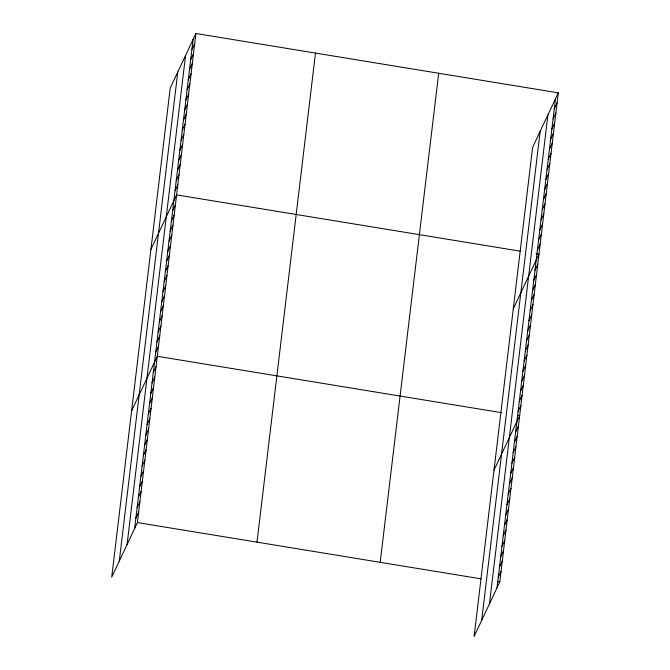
<?xml version="1.0" encoding="UTF-8"?>
<svg xmlns="http://www.w3.org/2000/svg" width="670" height="670" viewBox="0 0 670 670"><rect width="100%" height="100%" fill="white"/><g stroke="black" fill="none" stroke-linecap="round" stroke-linejoin="round"><path stroke-width="1" d="M119.285 561.083L177.776 72.025M127.074 544.534L185.565 55.468M134.636 528.462L193.119 39.404M195.9 33.5L170.214 88.088L111.723 577.155L137.409 522.567L195.9 33.5L558.278 92.845L499.786 581.912L474.1 636.5L532.591 147.434L558.278 92.845M256.995 542.147L315.486 53.089M380.2 562.331L438.691 73.264M481.663 620.437L540.146 131.37M489.452 603.879L547.934 114.821M497.006 587.816L555.497 98.75M191.913 49.488L194.694 43.584M190.707 59.58L193.488 53.675M189.501 69.663L192.282 63.759M188.295 79.747L191.076 73.851M187.089 89.839L189.87 83.934M185.883 99.922L188.664 94.018M184.677 110.014L187.458 104.11M183.471 120.098L186.252 114.193M182.265 130.181L185.046 124.285M181.059 140.273L183.84 134.369M179.853 150.356L182.634 144.46M178.647 160.448L181.428 154.544M177.441 170.532L180.222 164.627M176.235 180.615L179.016 174.719M175.029 190.707L177.81 184.803M150.909 249.475L176.595 194.895L520.196 251.166M172.617 210.883L175.389 204.978M171.411 220.966L174.183 215.062M170.205 231.058L172.977 225.153M168.999 241.141L171.771 235.237M167.793 251.225L170.565 245.329M166.587 261.317L169.359 255.412M165.381 271.4L168.153 265.496M164.175 281.492L166.947 275.588M162.961 291.576L165.741 285.671M161.755 301.659L164.535 295.763M160.549 311.751L163.329 305.847M159.343 321.834L162.123 315.93M158.137 331.926L160.917 326.022M156.931 342.01L159.711 336.106M155.725 352.093L158.505 346.197M131.613 410.869L157.299 356.281L501.88 412.72M153.279 372.579L156.051 366.674M152.031 382.972L154.812 377.068M150.792 393.365L153.572 387.461M149.552 403.75L152.325 397.854M148.305 414.144L151.085 408.248M147.065 424.537L149.837 418.641M145.817 434.931L148.598 429.026M144.578 445.324L147.358 439.419M143.338 455.717L146.11 449.813M142.09 466.111L144.871 460.206M140.851 476.504L143.623 470.6M139.603 486.897L142.383 480.993M138.363 497.291L141.144 491.386M137.124 507.684L139.896 501.78M135.876 518.069L138.656 512.173M554.291 108.842L557.072 102.937M553.085 118.925L555.865 113.021M551.879 129.008L554.659 123.112M550.673 139.1L553.454 133.196M549.467 149.184L552.247 143.28M548.261 159.276L551.042 153.371M547.055 169.359L549.827 163.455M545.849 179.443L548.621 173.547M544.643 189.535L547.415 183.63M543.437 199.618L546.209 193.722M542.231 209.71L545.003 203.806M541.025 219.793L543.797 213.889M539.819 229.877L542.591 223.981M538.613 239.969L541.385 234.065M537.407 250.052L540.179 244.156M513.287 308.828L538.973 254.24L536.008 253.754M534.987 270.228L537.767 264.323M533.781 280.32L536.561 274.415M532.575 290.403L535.355 284.499M531.369 300.487L534.149 294.591M530.163 310.578L532.943 304.674M528.957 320.662L531.737 314.758M527.751 330.754L530.531 324.849M526.545 340.837L529.325 334.933M525.339 350.921L528.119 345.025M524.133 361.013L526.913 355.108M522.927 371.096L525.707 365.2M521.721 381.188L524.501 375.284M520.515 391.272L523.295 385.367M519.309 401.355L522.089 395.459M518.103 411.447L520.883 405.543M493.983 470.214L519.669 415.635L517.692 415.308M515.649 431.924L518.429 426.019M514.409 442.317L517.19 436.413M513.17 452.711L515.942 446.806M511.922 463.104L514.702 457.2M510.682 473.497L513.455 467.593M509.435 483.891L512.215 477.986M508.195 494.284L510.976 488.38M506.956 504.678L509.728 498.773M505.708 515.062L508.488 509.167M504.468 525.456L507.24 519.56M503.22 535.849L506.001 529.953M501.981 546.243L504.761 540.338M500.741 556.636L503.513 550.732M499.493 567.029L502.274 561.125M498.254 577.423L501.026 571.518M137.409 522.567L481.01 578.838M497.81 581.585L499.786 581.912"/></g></svg>
